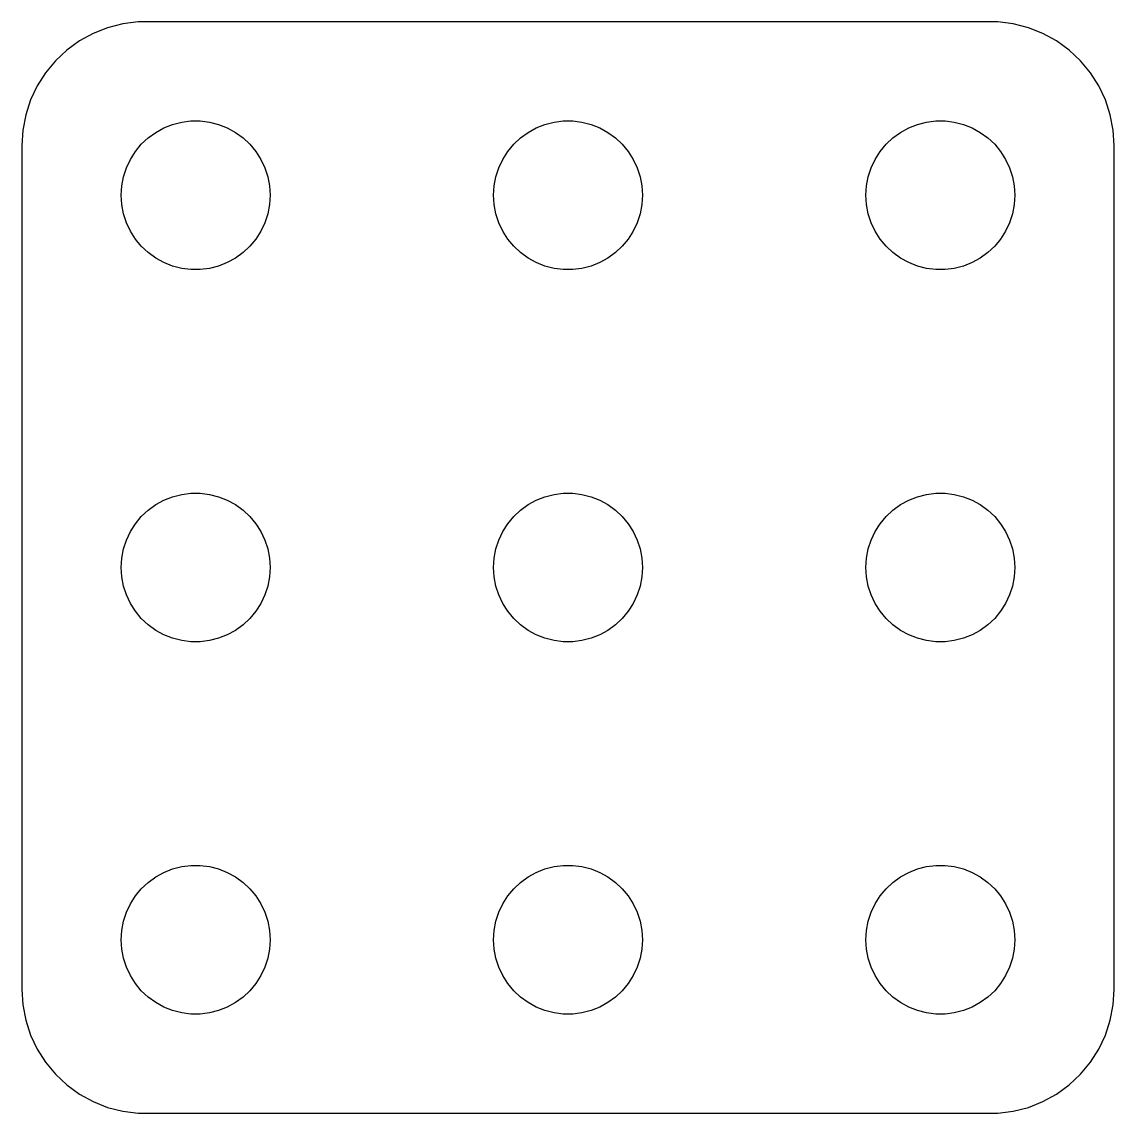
# Model space of a CAD drawing. Header units: metres. Extents: x -22 to 22, y 86 to 238.
# Drawn here: x -22 to 22, y 86.01 to 129.99 of the extents above; entities that cross this region are included whole.
import ezdxf

# ---------------------------------------------------------------- set-up
doc = ezdxf.new("R2010")
doc.units = ezdxf.units.M

msp = doc.modelspace()

# ---------------------------------------------------------------- linework, layer by layer
for p, q in [((-17.9369, 129.911), (-18.5451, 129.755)), ((-17.3139, 129.99), (-17.9369, 129.911)), ((17.3139, 129.99), (-17.3139, 129.99)), ((17.9369, 129.911), (17.3139, 129.99)), ((18.5451, 129.755), (17.9369, 129.911)), ((-19.1289, 129.524), (-19.6791, 129.222)), ((-18.5451, 129.755), (-19.1289, 129.524)), ((19.1289, 129.524), (18.5451, 129.755)), ((19.6791, 129.222), (19.1289, 129.524)), ((-19.6791, 129.222), (-20.1871, 128.853)), ((20.1871, 128.853), (19.6791, 129.222)), ((-20.1871, 128.853), (-20.6448, 128.423)), ((20.6448, 128.423), (20.1871, 128.853)), ((-20.6448, 128.423), (-21.0451, 127.939)), ((21.0451, 127.939), (20.6448, 128.423)), ((-21.0451, 127.939), (-21.3815, 127.409)), ((21.3815, 127.409), (21.0451, 127.939)), ((-21.3815, 127.409), (-21.6489, 126.841)), ((21.6489, 126.841), (21.3815, 127.409)), ((-21.6489, 126.841), (-21.8429, 126.243)), ((21.8429, 126.243), (21.6489, 126.841)), ((-21.8429, 126.243), (-21.9606, 125.627)), ((-16.2773, 125.714), (-15.927, 125.853)), ((-15.927, 125.853), (-15.5621, 125.947)), ((-15.5621, 125.947), (-15.1884, 125.994)), ((-15.1884, 125.994), (-14.8116, 125.994)), ((-14.8116, 125.994), (-14.4379, 125.947)), ((-14.4379, 125.947), (-14.0729, 125.853)), ((-14.0729, 125.853), (-13.7227, 125.714)), ((-1.27733, 125.714), (-0.927048, 125.853)), ((-0.927048, 125.853), (-0.562134, 125.947)), ((-0.562134, 125.947), (-0.18837, 125.994)), ((-0.18837, 125.994), (0.18837, 125.994)), ((0.18837, 125.994), (0.562134, 125.947)), ((0.562134, 125.947), (0.927048, 125.853)), ((0.927048, 125.853), (1.27733, 125.714)), ((13.7227, 125.714), (14.0729, 125.853)), ((14.0729, 125.853), (14.4379, 125.947)), ((14.4379, 125.947), (14.8116, 125.994)), ((14.8116, 125.994), (15.1884, 125.994)), ((15.1884, 125.994), (15.5621, 125.947)), ((15.5621, 125.947), (15.927, 125.853)), ((15.927, 125.853), (16.2773, 125.714)), ((21.9606, 125.627), (21.8429, 126.243)), ((-21.9606, 125.627), (-22, 125)), ((-16.9123, 125.312), (-16.6075, 125.533)), ((-16.6075, 125.533), (-16.2773, 125.714)), ((-13.7227, 125.714), (-13.3925, 125.533)), ((-13.3925, 125.533), (-13.0877, 125.312)), ((-1.91226, 125.312), (-1.60747, 125.533)), ((-1.60747, 125.533), (-1.27733, 125.714)), ((1.27733, 125.714), (1.60747, 125.533)), ((1.60747, 125.533), (1.91226, 125.312)), ((13.0877, 125.312), (13.3925, 125.533)), ((13.3925, 125.533), (13.7227, 125.714)), ((16.2773, 125.714), (16.6075, 125.533)), ((16.6075, 125.533), (16.9123, 125.312)), ((22, 125), (21.9606, 125.627)), ((-22, 125), (-22, 91)), ((-17.427, 124.763), (-17.1869, 125.054)), ((-17.1869, 125.054), (-16.9123, 125.312)), ((-13.0877, 125.312), (-12.8131, 125.054)), ((-12.8131, 125.054), (-12.5729, 124.763)), ((-2.42705, 124.763), (-2.1869, 125.054)), ((-2.1869, 125.054), (-1.91226, 125.312)), ((1.91226, 125.312), (2.1869, 125.054)), ((2.1869, 125.054), (2.42705, 124.763)), ((12.5729, 124.763), (12.8131, 125.054)), ((12.8131, 125.054), (13.0877, 125.312)), ((16.9123, 125.312), (17.1869, 125.054)), ((17.1869, 125.054), (17.427, 124.763)), ((22, 91), (22, 125)), ((-17.6289, 124.445), (-17.427, 124.763)), ((-12.5729, 124.763), (-12.3711, 124.445)), ((-2.62891, 124.445), (-2.42705, 124.763)), ((2.42705, 124.763), (2.62891, 124.445)), ((12.3711, 124.445), (12.5729, 124.763)), ((17.427, 124.763), (17.6289, 124.445)), ((-17.9057, 123.746), (-17.7893, 124.104)), ((-17.7893, 124.104), (-17.6289, 124.445)), ((-12.3711, 124.445), (-12.2107, 124.104)), ((-12.2107, 124.104), (-12.0942, 123.746)), ((-2.90575, 123.746), (-2.78932, 124.104)), ((-2.78932, 124.104), (-2.62891, 124.445)), ((2.62891, 124.445), (2.78932, 124.104)), ((2.78932, 124.104), (2.90575, 123.746)), ((12.0942, 123.746), (12.2107, 124.104)), ((12.2107, 124.104), (12.3711, 124.445)), ((17.6289, 124.445), (17.7893, 124.104)), ((17.7893, 124.104), (17.9057, 123.746)), ((-17.9763, 123.376), (-17.9057, 123.746)), ((-12.0942, 123.746), (-12.0237, 123.376)), ((-2.97633, 123.376), (-2.90575, 123.746)), ((2.90575, 123.746), (2.97633, 123.376)), ((12.0237, 123.376), (12.0942, 123.746)), ((17.9057, 123.746), (17.9763, 123.376)), ((-18, 123), (-17.9763, 123.376)), ((-12.0237, 123.376), (-12, 123)), ((-3, 123), (-2.97633, 123.376)), ((2.97633, 123.376), (3, 123)), ((12, 123), (12.0237, 123.376)), ((17.9763, 123.376), (18, 123)), ((-17.9763, 122.624), (-18, 123)), ((-12, 123), (-12.0237, 122.624)), ((-2.97633, 122.624), (-3, 123)), ((3, 123), (2.97633, 122.624)), ((12.0237, 122.624), (12, 123)), ((18, 123), (17.9763, 122.624)), ((-17.9057, 122.254), (-17.9763, 122.624)), ((-12.0237, 122.624), (-12.0942, 122.254)), ((-2.90575, 122.254), (-2.97633, 122.624)), ((2.97633, 122.624), (2.90575, 122.254)), ((12.0942, 122.254), (12.0237, 122.624)), ((17.9763, 122.624), (17.9057, 122.254)), ((-17.7893, 121.896), (-17.9057, 122.254)), ((-17.6289, 121.555), (-17.7893, 121.896)), ((-12.2107, 121.896), (-12.3711, 121.555)), ((-12.0942, 122.254), (-12.2107, 121.896)), ((-2.78932, 121.896), (-2.90575, 122.254)), ((-2.62891, 121.555), (-2.78932, 121.896)), ((2.78932, 121.896), (2.62891, 121.555)), ((2.90575, 122.254), (2.78932, 121.896)), ((12.2107, 121.896), (12.0942, 122.254)), ((12.3711, 121.555), (12.2107, 121.896)), ((17.7893, 121.896), (17.6289, 121.555)), ((17.9057, 122.254), (17.7893, 121.896)), ((-17.427, 121.237), (-17.6289, 121.555)), ((-12.3711, 121.555), (-12.5729, 121.237)), ((-2.42705, 121.237), (-2.62891, 121.555)), ((2.62891, 121.555), (2.42705, 121.237)), ((12.5729, 121.237), (12.3711, 121.555)), ((17.6289, 121.555), (17.427, 121.237)), ((-17.1869, 120.946), (-17.427, 121.237)), ((-12.5729, 121.237), (-12.8131, 120.946)), ((-2.1869, 120.946), (-2.42705, 121.237)), ((2.42705, 121.237), (2.1869, 120.946)), ((12.8131, 120.946), (12.5729, 121.237)), ((17.427, 121.237), (17.1869, 120.946)), ((-16.9123, 120.688), (-17.1869, 120.946)), ((-16.6075, 120.467), (-16.9123, 120.688)), ((-13.0877, 120.688), (-13.3925, 120.467)), ((-12.8131, 120.946), (-13.0877, 120.688)), ((-1.91226, 120.688), (-2.1869, 120.946)), ((-1.60747, 120.467), (-1.91226, 120.688)), ((1.91226, 120.688), (1.60747, 120.467)), ((2.1869, 120.946), (1.91226, 120.688)), ((13.0877, 120.688), (12.8131, 120.946)), ((13.3925, 120.467), (13.0877, 120.688)), ((16.9123, 120.688), (16.6075, 120.467)), ((17.1869, 120.946), (16.9123, 120.688)), ((-16.2773, 120.286), (-16.6075, 120.467)), ((-15.927, 120.147), (-16.2773, 120.286)), ((-15.5621, 120.053), (-15.927, 120.147)), ((-14.0729, 120.147), (-14.4379, 120.053)), ((-13.7227, 120.286), (-14.0729, 120.147)), ((-13.3925, 120.467), (-13.7227, 120.286)), ((-1.27733, 120.286), (-1.60747, 120.467)), ((-0.927048, 120.147), (-1.27733, 120.286)), ((-0.562134, 120.053), (-0.927048, 120.147)), ((0.927048, 120.147), (0.562134, 120.053)), ((1.27733, 120.286), (0.927048, 120.147)), ((1.60747, 120.467), (1.27733, 120.286)), ((13.7227, 120.286), (13.3925, 120.467)), ((14.0729, 120.147), (13.7227, 120.286)), ((14.4379, 120.053), (14.0729, 120.147)), ((15.927, 120.147), (15.5621, 120.053)), ((16.2773, 120.286), (15.927, 120.147)), ((16.6075, 120.467), (16.2773, 120.286)), ((-15.1884, 120.006), (-15.5621, 120.053)), ((-14.8116, 120.006), (-15.1884, 120.006)), ((-14.4379, 120.053), (-14.8116, 120.006)), ((-0.18837, 120.006), (-0.562134, 120.053)), ((0.18837, 120.006), (-0.18837, 120.006)), ((0.562134, 120.053), (0.18837, 120.006)), ((14.8116, 120.006), (14.4379, 120.053)), ((15.1884, 120.006), (14.8116, 120.006)), ((15.5621, 120.053), (15.1884, 120.006)), ((-15.927, 110.853), (-15.5621, 110.947)), ((-15.5621, 110.947), (-15.1884, 110.994)), ((-15.1884, 110.994), (-14.8116, 110.994)), ((-14.8116, 110.994), (-14.4379, 110.947)), ((-14.4379, 110.947), (-14.0729, 110.853)), ((-0.927048, 110.853), (-0.562134, 110.947)), ((-0.562134, 110.947), (-0.18837, 110.994)), ((-0.18837, 110.994), (0.18837, 110.994)), ((0.18837, 110.994), (0.562134, 110.947)), ((0.562134, 110.947), (0.927048, 110.853)), ((14.0729, 110.853), (14.4379, 110.947)), ((14.4379, 110.947), (14.8116, 110.994)), ((14.8116, 110.994), (15.1884, 110.994)), ((15.1884, 110.994), (15.5621, 110.947)), ((15.5621, 110.947), (15.927, 110.853)), ((-16.9123, 110.312), (-16.6075, 110.533)), ((-16.6075, 110.533), (-16.2773, 110.714)), ((-16.2773, 110.714), (-15.927, 110.853)), ((-14.0729, 110.853), (-13.7227, 110.714)), ((-13.7227, 110.714), (-13.3925, 110.533)), ((-13.3925, 110.533), (-13.0877, 110.312)), ((-1.91226, 110.312), (-1.60747, 110.533)), ((-1.60747, 110.533), (-1.27733, 110.714)), ((-1.27733, 110.714), (-0.927048, 110.853)), ((0.927048, 110.853), (1.27733, 110.714)), ((1.27733, 110.714), (1.60747, 110.533)), ((1.60747, 110.533), (1.91226, 110.312)), ((13.0877, 110.312), (13.3925, 110.533)), ((13.3925, 110.533), (13.7227, 110.714)), ((13.7227, 110.714), (14.0729, 110.853)), ((15.927, 110.853), (16.2773, 110.714)), ((16.2773, 110.714), (16.6075, 110.533)), ((16.6075, 110.533), (16.9123, 110.312)), ((-17.427, 109.763), (-17.1869, 110.054)), ((-17.1869, 110.054), (-16.9123, 110.312)), ((-13.0877, 110.312), (-12.8131, 110.054)), ((-12.8131, 110.054), (-12.5729, 109.763)), ((-2.42705, 109.763), (-2.1869, 110.054)), ((-2.1869, 110.054), (-1.91226, 110.312)), ((1.91226, 110.312), (2.1869, 110.054)), ((2.1869, 110.054), (2.42705, 109.763)), ((12.5729, 109.763), (12.8131, 110.054)), ((12.8131, 110.054), (13.0877, 110.312)), ((16.9123, 110.312), (17.1869, 110.054)), ((17.1869, 110.054), (17.427, 109.763)), ((-17.6289, 109.445), (-17.427, 109.763)), ((-12.5729, 109.763), (-12.3711, 109.445)), ((-2.62891, 109.445), (-2.42705, 109.763)), ((2.42705, 109.763), (2.62891, 109.445)), ((12.3711, 109.445), (12.5729, 109.763)), ((17.427, 109.763), (17.6289, 109.445)), ((-17.7893, 109.104), (-17.6289, 109.445)), ((-12.3711, 109.445), (-12.2107, 109.104)), ((-2.78932, 109.104), (-2.62891, 109.445)), ((2.62891, 109.445), (2.78932, 109.104)), ((12.2107, 109.104), (12.3711, 109.445)), ((17.6289, 109.445), (17.7893, 109.104)), ((-17.9763, 108.376), (-17.9057, 108.746)), ((-17.9057, 108.746), (-17.7893, 109.104)), ((-12.2107, 109.104), (-12.0942, 108.746)), ((-12.0942, 108.746), (-12.0237, 108.376)), ((-2.97633, 108.376), (-2.90575, 108.746)), ((-2.90575, 108.746), (-2.78932, 109.104)), ((2.78932, 109.104), (2.90575, 108.746)), ((2.90575, 108.746), (2.97633, 108.376)), ((12.0237, 108.376), (12.0942, 108.746)), ((12.0942, 108.746), (12.2107, 109.104)), ((17.7893, 109.104), (17.9057, 108.746)), ((17.9057, 108.746), (17.9763, 108.376)), ((-18, 108), (-17.9763, 108.376)), ((-12.0237, 108.376), (-12, 108)), ((-3, 108), (-2.97633, 108.376)), ((2.97633, 108.376), (3, 108)), ((12, 108), (12.0237, 108.376)), ((17.9763, 108.376), (18, 108)), ((-17.9763, 107.624), (-18, 108)), ((-12, 108), (-12.0237, 107.624)), ((-2.97633, 107.624), (-3, 108)), ((3, 108), (2.97633, 107.624)), ((12.0237, 107.624), (12, 108)), ((18, 108), (17.9763, 107.624)), ((-17.9057, 107.254), (-17.9763, 107.624)), ((-12.0237, 107.624), (-12.0942, 107.254)), ((-2.90575, 107.254), (-2.97633, 107.624)), ((2.97633, 107.624), (2.90575, 107.254)), ((12.0942, 107.254), (12.0237, 107.624)), ((17.9763, 107.624), (17.9057, 107.254)), ((-17.7893, 106.896), (-17.9057, 107.254)), ((-12.0942, 107.254), (-12.2107, 106.896)), ((-2.78932, 106.896), (-2.90575, 107.254)), ((2.90575, 107.254), (2.78932, 106.896)), ((12.2107, 106.896), (12.0942, 107.254)), ((17.9057, 107.254), (17.7893, 106.896)), ((-17.6289, 106.555), (-17.7893, 106.896)), ((-17.427, 106.237), (-17.6289, 106.555)), ((-12.3711, 106.555), (-12.5729, 106.237)), ((-12.2107, 106.896), (-12.3711, 106.555)), ((-2.62891, 106.555), (-2.78932, 106.896)), ((-2.42705, 106.237), (-2.62891, 106.555)), ((2.62891, 106.555), (2.42705, 106.237)), ((2.78932, 106.896), (2.62891, 106.555)), ((12.3711, 106.555), (12.2107, 106.896)), ((12.5729, 106.237), (12.3711, 106.555)), ((17.6289, 106.555), (17.427, 106.237)), ((17.7893, 106.896), (17.6289, 106.555)), ((-17.1869, 105.946), (-17.427, 106.237)), ((-12.5729, 106.237), (-12.8131, 105.946)), ((-2.1869, 105.946), (-2.42705, 106.237)), ((2.42705, 106.237), (2.1869, 105.946)), ((12.8131, 105.946), (12.5729, 106.237)), ((17.427, 106.237), (17.1869, 105.946)), ((-16.9123, 105.688), (-17.1869, 105.946)), ((-16.6075, 105.467), (-16.9123, 105.688)), ((-13.0877, 105.688), (-13.3925, 105.467)), ((-12.8131, 105.946), (-13.0877, 105.688)), ((-1.91226, 105.688), (-2.1869, 105.946)), ((-1.60747, 105.467), (-1.91226, 105.688)), ((1.91226, 105.688), (1.60747, 105.467)), ((2.1869, 105.946), (1.91226, 105.688)), ((13.0877, 105.688), (12.8131, 105.946)), ((13.3925, 105.467), (13.0877, 105.688)), ((16.9123, 105.688), (16.6075, 105.467)), ((17.1869, 105.946), (16.9123, 105.688)), ((-16.2773, 105.286), (-16.6075, 105.467)), ((-15.927, 105.147), (-16.2773, 105.286)), ((-13.7227, 105.286), (-14.0729, 105.147)), ((-13.3925, 105.467), (-13.7227, 105.286)), ((-1.27733, 105.286), (-1.60747, 105.467)), ((-0.927048, 105.147), (-1.27733, 105.286)), ((1.27733, 105.286), (0.927048, 105.147)), ((1.60747, 105.467), (1.27733, 105.286)), ((13.7227, 105.286), (13.3925, 105.467)), ((14.0729, 105.147), (13.7227, 105.286)), ((16.2773, 105.286), (15.927, 105.147)), ((16.6075, 105.467), (16.2773, 105.286)), ((-15.5621, 105.053), (-15.927, 105.147)), ((-15.1884, 105.006), (-15.5621, 105.053)), ((-14.8116, 105.006), (-15.1884, 105.006)), ((-14.4379, 105.053), (-14.8116, 105.006)), ((-14.0729, 105.147), (-14.4379, 105.053)), ((-0.562134, 105.053), (-0.927048, 105.147)), ((-0.18837, 105.006), (-0.562134, 105.053)), ((0.18837, 105.006), (-0.18837, 105.006)), ((0.562134, 105.053), (0.18837, 105.006)), ((0.927048, 105.147), (0.562134, 105.053)), ((14.4379, 105.053), (14.0729, 105.147)), ((14.8116, 105.006), (14.4379, 105.053)), ((15.1884, 105.006), (14.8116, 105.006)), ((15.5621, 105.053), (15.1884, 105.006)), ((15.927, 105.147), (15.5621, 105.053)), ((-15.927, 95.8532), (-15.5621, 95.9469)), ((-15.5621, 95.9469), (-15.1884, 95.9941)), ((-15.1884, 95.9941), (-14.8116, 95.9941)), ((-14.8116, 95.9941), (-14.4379, 95.9469)), ((-14.4379, 95.9469), (-14.0729, 95.8532)), ((-0.927048, 95.8532), (-0.562134, 95.9469)), ((-0.562134, 95.9469), (-0.18837, 95.9941)), ((-0.18837, 95.9941), (0.18837, 95.9941)), ((0.18837, 95.9941), (0.562134, 95.9469)), ((0.562134, 95.9469), (0.927048, 95.8532)), ((14.0729, 95.8532), (14.4379, 95.9469)), ((14.4379, 95.9469), (14.8116, 95.9941)), ((14.8116, 95.9941), (15.1884, 95.9941)), ((15.1884, 95.9941), (15.5621, 95.9469)), ((15.5621, 95.9469), (15.927, 95.8532)), ((-16.9123, 95.3116), (-16.6075, 95.533)), ((-16.6075, 95.533), (-16.2773, 95.7145)), ((-16.2773, 95.7145), (-15.927, 95.8532)), ((-14.0729, 95.8532), (-13.7227, 95.7145)), ((-13.7227, 95.7145), (-13.3925, 95.533)), ((-13.3925, 95.533), (-13.0877, 95.3116)), ((-1.91226, 95.3116), (-1.60747, 95.533)), ((-1.60747, 95.533), (-1.27733, 95.7145)), ((-1.27733, 95.7145), (-0.927048, 95.8532)), ((0.927048, 95.8532), (1.27733, 95.7145)), ((1.27733, 95.7145), (1.60747, 95.533)), ((1.60747, 95.533), (1.91226, 95.3116)), ((13.0877, 95.3116), (13.3925, 95.533)), ((13.3925, 95.533), (13.7227, 95.7145)), ((13.7227, 95.7145), (14.0729, 95.8532)), ((15.927, 95.8532), (16.2773, 95.7145)), ((16.2773, 95.7145), (16.6075, 95.533)), ((16.6075, 95.533), (16.9123, 95.3116)), ((-17.427, 94.7634), (-17.1869, 95.0536)), ((-17.1869, 95.0536), (-16.9123, 95.3116)), ((-13.0877, 95.3116), (-12.8131, 95.0536)), ((-12.8131, 95.0536), (-12.5729, 94.7634)), ((-2.42705, 94.7634), (-2.1869, 95.0536)), ((-2.1869, 95.0536), (-1.91226, 95.3116)), ((1.91226, 95.3116), (2.1869, 95.0536)), ((2.1869, 95.0536), (2.42705, 94.7634)), ((12.5729, 94.7634), (12.8131, 95.0536)), ((12.8131, 95.0536), (13.0877, 95.3116)), ((16.9123, 95.3116), (17.1869, 95.0536)), ((17.1869, 95.0536), (17.427, 94.7634)), ((-17.6289, 94.4453), (-17.427, 94.7634)), ((-12.5729, 94.7634), (-12.3711, 94.4453)), ((-2.62891, 94.4453), (-2.42705, 94.7634)), ((2.42705, 94.7634), (2.62891, 94.4453)), ((12.3711, 94.4453), (12.5729, 94.7634)), ((17.427, 94.7634), (17.6289, 94.4453)), ((-17.7893, 94.1044), (-17.6289, 94.4453)), ((-12.3711, 94.4453), (-12.2107, 94.1044)), ((-2.78932, 94.1044), (-2.62891, 94.4453)), ((2.62891, 94.4453), (2.78932, 94.1044)), ((12.2107, 94.1044), (12.3711, 94.4453)), ((17.6289, 94.4453), (17.7893, 94.1044)), ((-17.9763, 93.376), (-17.9057, 93.7461)), ((-17.9057, 93.7461), (-17.7893, 94.1044)), ((-12.2107, 94.1044), (-12.0942, 93.7461)), ((-12.0942, 93.7461), (-12.0237, 93.376)), ((-2.97633, 93.376), (-2.90575, 93.7461)), ((-2.90575, 93.7461), (-2.78932, 94.1044)), ((2.78932, 94.1044), (2.90575, 93.7461)), ((2.90575, 93.7461), (2.97633, 93.376)), ((12.0237, 93.376), (12.0942, 93.7461)), ((12.0942, 93.7461), (12.2107, 94.1044)), ((17.7893, 94.1044), (17.9057, 93.7461)), ((17.9057, 93.7461), (17.9763, 93.376)), ((-18, 93), (-17.9763, 93.376)), ((-12.0237, 93.376), (-12, 93)), ((-3, 93), (-2.97633, 93.376)), ((2.97633, 93.376), (3, 93)), ((12, 93), (12.0237, 93.376)), ((17.9763, 93.376), (18, 93)), ((-17.9763, 92.624), (-18, 93)), ((-12, 93), (-12.0237, 92.624)), ((-2.97633, 92.624), (-3, 93)), ((3, 93), (2.97633, 92.624)), ((12.0237, 92.624), (12, 93)), ((18, 93), (17.9763, 92.624)), ((-17.9057, 92.2539), (-17.9763, 92.624)), ((-12.0237, 92.624), (-12.0942, 92.2539)), ((-2.90575, 92.2539), (-2.97633, 92.624)), ((2.97633, 92.624), (2.90575, 92.2539)), ((12.0942, 92.2539), (12.0237, 92.624)), ((17.9763, 92.624), (17.9057, 92.2539)), ((-17.7893, 91.8956), (-17.9057, 92.2539)), ((-12.0942, 92.2539), (-12.2107, 91.8956)), ((-2.78932, 91.8956), (-2.90575, 92.2539)), ((2.90575, 92.2539), (2.78932, 91.8956)), ((12.2107, 91.8956), (12.0942, 92.2539)), ((17.9057, 92.2539), (17.7893, 91.8956)), ((-17.6289, 91.5547), (-17.7893, 91.8956)), ((-17.427, 91.2366), (-17.6289, 91.5547)), ((-12.3711, 91.5547), (-12.5729, 91.2366)), ((-12.2107, 91.8956), (-12.3711, 91.5547)), ((-2.62891, 91.5547), (-2.78932, 91.8956)), ((-2.42705, 91.2366), (-2.62891, 91.5547)), ((2.62891, 91.5547), (2.42705, 91.2366)), ((2.78932, 91.8956), (2.62891, 91.5547)), ((12.3711, 91.5547), (12.2107, 91.8956)), ((12.5729, 91.2366), (12.3711, 91.5547)), ((17.6289, 91.5547), (17.427, 91.2366)), ((17.7893, 91.8956), (17.6289, 91.5547)), ((-17.1869, 90.9464), (-17.427, 91.2366)), ((-12.5729, 91.2366), (-12.8131, 90.9464)), ((-2.1869, 90.9464), (-2.42705, 91.2366)), ((2.42705, 91.2366), (2.1869, 90.9464)), ((12.8131, 90.9464), (12.5729, 91.2366)), ((17.427, 91.2366), (17.1869, 90.9464)), ((-22, 91), (-21.9606, 90.3733)), ((-16.9123, 90.6885), (-17.1869, 90.9464)), ((-16.6075, 90.467), (-16.9123, 90.6885)), ((-13.0877, 90.6885), (-13.3925, 90.467)), ((-12.8131, 90.9464), (-13.0877, 90.6885)), ((-1.91226, 90.6885), (-2.1869, 90.9464)), ((-1.60747, 90.467), (-1.91226, 90.6885)), ((1.91226, 90.6885), (1.60747, 90.467)), ((2.1869, 90.9464), (1.91226, 90.6885)), ((13.0877, 90.6885), (12.8131, 90.9464)), ((13.3925, 90.467), (13.0877, 90.6885)), ((16.9123, 90.6885), (16.6075, 90.467)), ((17.1869, 90.9464), (16.9123, 90.6885)), ((21.9606, 90.3733), (22, 91)), ((-21.9606, 90.3733), (-21.8429, 89.7566)), ((-16.2773, 90.2855), (-16.6075, 90.467)), ((-15.927, 90.1468), (-16.2773, 90.2855)), ((-13.7227, 90.2855), (-14.0729, 90.1468)), ((-13.3925, 90.467), (-13.7227, 90.2855)), ((-1.27733, 90.2855), (-1.60747, 90.467)), ((-0.927048, 90.1468), (-1.27733, 90.2855)), ((1.27733, 90.2855), (0.927048, 90.1468)), ((1.60747, 90.467), (1.27733, 90.2855)), ((13.7227, 90.2855), (13.3925, 90.467)), ((14.0729, 90.1468), (13.7227, 90.2855)), ((16.2773, 90.2855), (15.927, 90.1468)), ((16.6075, 90.467), (16.2773, 90.2855)), ((21.8429, 89.7566), (21.9606, 90.3733)), ((-15.5621, 90.0531), (-15.927, 90.1468)), ((-15.1884, 90.0059), (-15.5621, 90.0531)), ((-14.8116, 90.0059), (-15.1884, 90.0059)), ((-14.4379, 90.0531), (-14.8116, 90.0059)), ((-14.0729, 90.1468), (-14.4379, 90.0531)), ((-0.562134, 90.0531), (-0.927048, 90.1468)), ((-0.18837, 90.0059), (-0.562134, 90.0531)), ((0.18837, 90.0059), (-0.18837, 90.0059)), ((0.562134, 90.0531), (0.18837, 90.0059)), ((0.927048, 90.1468), (0.562134, 90.0531)), ((14.4379, 90.0531), (14.0729, 90.1468)), ((14.8116, 90.0059), (14.4379, 90.0531)), ((15.1884, 90.0059), (14.8116, 90.0059)), ((15.5621, 90.0531), (15.1884, 90.0059)), ((15.927, 90.1468), (15.5621, 90.0531)), ((-21.8429, 89.7566), (-21.6489, 89.1594)), ((21.6489, 89.1594), (21.8429, 89.7566)), ((-21.6489, 89.1594), (-21.3815, 88.5912)), ((21.3815, 88.5912), (21.6489, 89.1594)), ((-21.3815, 88.5912), (-21.0451, 88.0611)), ((21.0451, 88.0611), (21.3815, 88.5912)), ((-21.0451, 88.0611), (-20.6448, 87.5773)), ((20.6448, 87.5773), (21.0451, 88.0611)), ((-20.6448, 87.5773), (-20.1871, 87.1474)), ((20.1871, 87.1474), (20.6448, 87.5773)), ((-20.1871, 87.1474), (-19.6791, 86.7784)), ((19.6791, 86.7784), (20.1871, 87.1474)), ((-19.6791, 86.7784), (-19.1289, 86.4759)), ((19.1289, 86.4759), (19.6791, 86.7784)), ((-19.1289, 86.4759), (-18.5451, 86.2447)), ((-18.5451, 86.2447), (-17.9369, 86.0886)), ((17.9369, 86.0886), (18.5451, 86.2447)), ((18.5451, 86.2447), (19.1289, 86.4759)), ((-17.9369, 86.0886), (-17.3139, 86.0099)), ((-17.3139, 86.0099), (17.3139, 86.0099)), ((17.3139, 86.0099), (17.9369, 86.0886))]:
    msp.add_line(p, q)

doc.saveas('drawing.dxf')
